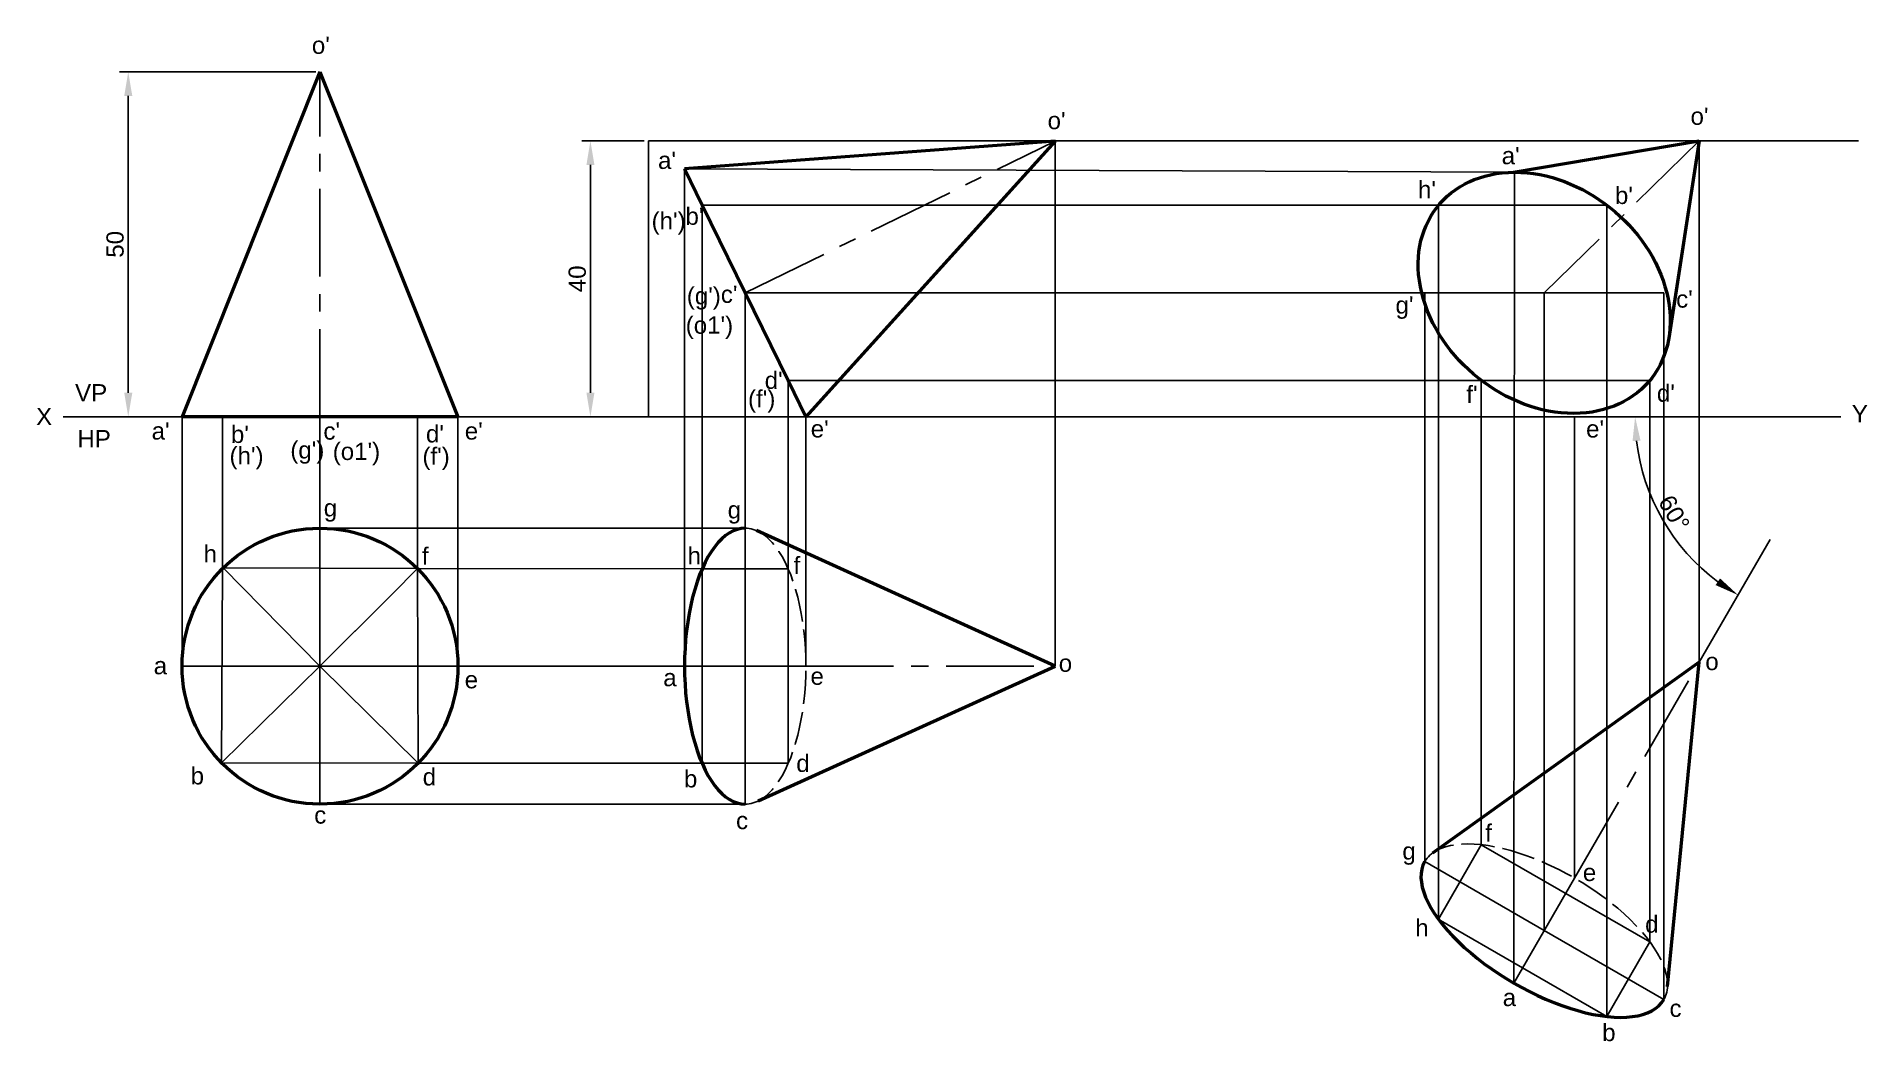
# Paper-space layout 'Layout1' of a CAD drawing. Header units: millimetres. Extents: x 19 to 284, y 26 to 171.
import ezdxf

# ---------------------------------------------------------------- set-up
doc = ezdxf.new("R2010")
doc.units = ezdxf.units.MM
doc.header["$LTSCALE"] = 0.4
doc.linetypes.add('ACAD_ISO02W100', pattern=[15, 12, -3])
doc.linetypes.add('CENTER', pattern=[50.8, 31.75, -6.35, 6.35, -6.35])
doc.styles.get("Standard").update_dxf_attribs({"font": 'arial.ttf'})
doc.dimstyles.new('ISO-25', dxfattribs={"dimtxt": 2.5, "dimasz": 3.5, "dimexe": 1.25, "dimexo": 0.625, "dimtad": 1, "dimdsep": 46, "dimtxsty": 'Standard', "dimcen": 2.5, "dimadec": 0, "dimazin": 3, "dimtfac": 1, "dimtmove": 0, "dimatfit": 3, "dimfxl": 1, "dimarcsym": 0})

# ---------------------------------------------------------------- blocks, each defined once
blk = doc.blocks.new('*D94')
at = {"color": 0, "lineweight": -2, "transparency": 16777216}
for p, q in [((59.38, 166.2), (30.96, 166.2)), ((32.21, 162.7), (32.21, 119.7)), ((59.38, 116.2), (30.96, 116.2))]:
    blk.add_line(p, q, dxfattribs=at)
at = {"color": 0, "transparency": 16777216}
for points in [[(31.63, 162.7), (32.8, 162.7), (32.21, 166.2)], [(31.63, 119.7), (32.8, 119.7), (32.21, 116.2)]]:
    blk.add_solid(points, dxfattribs=at)
at = {"layer": 'Defpoints', "color": 0, "transparency": 16777216}
for p in [(60, 166.2), (32.21, 116.2), (60, 116.2)]:
    blk.add_point(p, dxfattribs=at)
at = {"color": 0, "transparency": 16777216, "insert": (30.31, 141.2), "char_height": 2.5, "attachment_point": 5, "rotation": 90}
blk.add_mtext('50', dxfattribs=at)
blk = doc.blocks.new('*D95')
at = {"color": 0, "lineweight": -2, "transparency": 16777216}
for p, q in [((107, 156.2), (97.95, 156.2)), ((99.2, 152.7), (99.2, 119.7)), ((107, 116.2), (97.95, 116.2))]:
    blk.add_line(p, q, dxfattribs=at)
at = {"color": 0, "transparency": 16777216}
for points in [[(98.62, 152.7), (99.78, 152.7), (99.2, 156.2)], [(98.62, 119.7), (99.78, 119.7), (99.2, 116.2)]]:
    blk.add_solid(points, dxfattribs=at)
at = {"layer": 'Defpoints', "color": 0, "transparency": 16777216}
for p in [(107.62, 156.2), (99.2, 116.2), (107.62, 116.2)]:
    blk.add_point(p, dxfattribs=at)
at = {"color": 0, "transparency": 16777216, "insert": (97.3, 136.2), "char_height": 2.5, "attachment_point": 5, "rotation": 90}
blk.add_mtext('40', dxfattribs=at)
blk = doc.blocks.new('*D96')
at = {"color": 0, "lineweight": -2, "transparency": 16777216}
blk.add_arc((280.45, 116.2), 29.83, 186.7275, 233.2725, dxfattribs=at)
at = {"color": 0, "transparency": 16777216}
for points in [[(250.25, 112.67), (251.41, 112.74), (250.62, 116.2)], [(262.93, 92.78), (262.29, 91.81), (265.54, 90.37)]]:
    blk.add_solid(points, dxfattribs=at)
at = {"layer": 'Defpoints', "color": 0, "transparency": 16777216}
for p in [(22.79, 116.2), (280.45, 116.2), (252.42, 106), (270.18, 98.41), (259.91, 80.62)]:
    blk.add_point(p, dxfattribs=at)
at = {"color": 0, "transparency": 16777216, "insert": (256.27, 102.24), "char_height": 2.5, "attachment_point": 5, "rotation": 300}
blk.add_mtext('60°', dxfattribs=at)

psp = doc.layouts.get("Layout1")

# ---------------------------------------------------------------- linework, layer by layer
at = {"lineweight": 50}
for p, q in [((60.002, 166.202), (40.003, 116.202)), ((60.002, 166.202), (80.003, 116.202)), ((166.538, 156.151), (112.837, 152.127)), ((166.538, 156.151), (130.426, 116.202)), ((232.972, 151.652), (259.905, 156.202)), ((259.905, 156.202), (255.503, 127.607)), ((115.408, 146.877), (112.837, 152.127)), ((121.631, 134.166), (115.408, 146.877)), ((127.85, 121.463), (121.631, 134.166)), ((130.426, 116.202), (127.85, 121.463)), ((45.849, 116.202), (40.003, 116.202)), ((60.002, 116.202), (45.849, 116.202)), ((74.145, 116.202), (60.002, 116.202)), ((80.003, 116.202), (74.145, 116.202)), ((166.538, 80.059), (123.251, 99.716)), ((123.531, 60.531), (166.538, 80.059)), ((259.905, 80.62), (221.238, 52.962)), ((255.313, 33.612), (259.905, 80.62))]:
    psp.add_line(p, q, dxfattribs=at)
at = {"linetype": 'CENTER'}
for p, q in [((60.002, 116.202), (60.002, 166.202)), ((121.631, 134.166), (166.538, 156.151)), ((259.905, 156.202), (237.452, 134.166)), ((130.426, 80.059), (166.538, 80.059)), ((241.849, 49.346), (259.905, 80.62))]:
    psp.add_line(p, q, dxfattribs=at)
for p, q in [((107.621, 116.202), (107.621, 156.202)), ((107.621, 156.202), (283.018, 156.202)), ((166.538, 80.059), (166.538, 156.202)), ((259.905, 80.62), (259.905, 156.202)), ((112.837, 152.127), (112.837, 80.059)), ((112.837, 152.127), (233.058, 151.651)), ((233.131, 151.678), (233.055, 34.114)), ((115.408, 146.877), (115.408, 65.995)), ((115.408, 146.877), (222.146, 146.877)), ((222.146, 146.877), (222.103, 43.405)), ((222.146, 146.877), (246.505, 146.877)), ((246.505, 146.877), (246.505, 29.283)), ((121.631, 80.059), (121.631, 134.166)), ((254.772, 134.166), (121.631, 134.166)), ((220.131, 51.73), (220.131, 134.166)), ((237.452, 41.73), (237.452, 134.166)), ((254.772, 31.73), (254.772, 134.166)), ((127.85, 121.463), (127.85, 65.995)), ((127.85, 121.463), (252.741, 121.463)), ((228.324, 54.181), (228.324, 121.463)), ((252.741, 121.463), (252.741, 40.084)), ((22.795, 116.202), (280.448, 116.202)), ((40.003, 80.059), (40.003, 116.202)), ((45.849, 94.322), (45.849, 116.202)), ((60.002, 60.059), (60.002, 116.202)), ((74.145, 94.201), (74.145, 116.202)), ((80.003, 80.059), (80.003, 116.202)), ((130.426, 116.202), (130.426, 80.059)), ((241.849, 49.346), (241.849, 116.202)), ((60.002, 100.059), (121.631, 100.059)), ((121.631, 100.059), (121.631, 80.059)), ((270.177, 98.411), (259.905, 80.62)), ((45.728, 66.051), (45.849, 94.322)), ((60.002, 80.059), (45.983, 94.322)), ((45.983, 94.322), (74.145, 94.201)), ((70.454, 90.51), (74.145, 94.201)), ((74.145, 94.201), (74.223, 65.995)), ((74.145, 94.201), (127.85, 94.189)), ((115.379, 65.995), (115.379, 94.201)), ((115.408, 94.189), (127.85, 94.189)), ((127.85, 94.189), (127.85, 65.995)), ((60.003, 80.059), (70.454, 90.51)), ((60.003, 80.059), (70.027, 90.082)), ((80.003, 80.059), (40.003, 80.059)), ((60.002, 80.059), (45.728, 66.051)), ((60.003, 80.059), (60.002, 60.059)), ((60.003, 80.059), (80.003, 80.059)), ((60.003, 80.059), (74.223, 65.995)), ((80.003, 80.059), (121.631, 80.059)), ((112.837, 80.059), (130.426, 80.059)), ((121.631, 80.059), (130.426, 80.059)), ((121.631, 60.059), (121.631, 80.059)), ((121.631, 80.059), (121.631, 60.059)), ((74.223, 65.995), (45.728, 66.051)), ((127.85, 65.995), (74.223, 65.995)), ((127.85, 65.995), (115.379, 65.995)), ((60.002, 60.059), (121.631, 60.059)), ((222.103, 43.405), (228.324, 54.181)), ((228.324, 54.181), (252.741, 40.084)), ((220.131, 51.73), (237.452, 41.73)), ((233.055, 34.114), (241.849, 49.346)), ((246.505, 29.283), (222.078, 43.386)), ((237.452, 41.73), (254.772, 31.73)), ((252.741, 40.084), (246.505, 29.283))]:
    psp.add_line(p, q)
at = {"lineweight": 50}
psp.add_circle((60.003, 80.059), 20, dxfattribs=at)
for centre, major_axis, ratio, start_param, end_param in [((237.444, 134.17), (-15.298, 12.707), 0.7848069, 2.3854492, 8.6686345), ((121.631, 80.059), (0, 20), 0.4396879, 0, 3.1415927), ((237.452, 41.73), (-17.321, 10), 0.4396879, 0, 3.1415927)]:
    psp.add_ellipse(centre, major_axis=major_axis, ratio=ratio, start_param=start_param, end_param=end_param, dxfattribs=at)
at = {"linetype": 'ACAD_ISO02W100'}
for centre, major_axis in [((121.631, 80.059), (0, -20)), ((237.452, 41.73), (17.321, -10))]:
    psp.add_ellipse(centre, major_axis=major_axis, ratio=0.4397384, start_param=0, end_param=3.1415927, dxfattribs=at)

# ---------------------------------------------------------------- texts
at = {"char_height": 2.5, "attachment_point": 1}
for s, width, insert in [("o'", 5.00053, (58.824, 171.307)), ("o'", 2.29667, (165.462, 160.392)), ("o'", 4.0659, (258.652, 161.025)), ("a'", 2.57675, (108.998, 154.627)), ("a'", 2.18401, (231.282, 155.31)), ("h'", 3.46131, (219.149, 150.387)), ("b'", 2.10383, (247.697, 149.545)), ("(h')", 3.20656, (108.066, 145.857)), ("b'", 2.06445, (112.978, 146.526)), ("(g')", 3.57163, (113.17, 134.987)), ("c'", 2.2677, (118.103, 135.213)), ("g'", 3.46021, (215.894, 133.643)), ("c'", 3.33751, (256.568, 134.524)), ("(o1')", 3.00464, (113.009, 130.748)), ("d'", 2.77067, (124.459, 122.743)), ('VP', 3.43639, (24.504, 120.934)), ("(f')", 3.86739, (122.044, 120.058)), ("f'", 1.61079, (226.156, 120.708)), ("d'", 2.74431, (253.778, 120.887)), ('X', 4.3232, (18.851, 117.5)), ('Y', 5.03432, (282.035, 117.895)), ('HP', 3.87979, (24.837, 114.288)), ("a'", 2.43616, (35.599, 115.404)), ("b'", 2.43616, (47.091, 114.915)), ("c'", 3.22476, (60.501, 115.391)), ("d'", 2.13093, (75.358, 114.993)), ("e'", 2.73976, (80.99, 115.398)), ("e'", 2.94112, (131.134, 115.712)), ("e'", 1.67045, (243.516, 115.7)), ("(h')", 4.23122, (46.889, 111.82)), ("(g')", 3.28657, (55.701, 112.646)), ("(o1')", 3.61173, (61.848, 112.444)), ("(f')", 2.48608, (74.851, 111.742)), ('g', 1.25043, (60.551, 104.253)), ('g', 2.61716, (119.097, 103.966)), ('h', 3.12979, (43.128, 97.59)), ('f', 2.74461, (74.775, 97.269)), ('h', 2.57042, (113.274, 97.319)), ('f', 1.78672, (128.639, 95.903)), ('a', 4.14832, (35.904, 81.385)), ('o', 7.32555, (167.079, 81.745)), ('o', 5.24158, (260.792, 81.992)), ('e', 3.16775, (80.975, 79.348)), ('a', 5.07453, (109.756, 79.651)), ('e', 1.99333, (131.098, 79.858)), ('d', 1.8743, (129.037, 67.231)), ('b', 3.7889, (41.258, 65.418)), ('d', 3.00102, (74.889, 65.271)), ('b', 2.08851, (112.758, 64.984)), ('c', 5.37452, (59.167, 59.736)), ('c', 3.42729, (120.308, 58.937)), ('f', 2.51052, (228.896, 57.144)), ('g', 3.32276, (216.887, 54.515)), ('e', 2.16837, (243.045, 51.418)), ('h', 2.73639, (218.744, 43.383)), ('d', 2.35815, (252.068, 43.931)), ('a', 1.58552, (231.435, 33.291)), ('c', 2.0681, (255.607, 31.721)), ('b', 2.14614, (245.852, 28.212))]:
    psp.add_mtext_dynamic_manual_height_columns(s, width=width, gutter_width=12.5, heights=[0], dxfattribs=dict(at, insert=insert))

# ---------------------------------------------------------------- dimensions: what is measured, and where the dimension line sits
for base, p1, p2, picture, middle in [((32.214, 116.202), (60.002, 166.202), (60.002, 116.202), '*D94', (30.312, 141.202)), ((99.199, 116.202), (107.621, 156.202), (107.621, 116.202), '*D95', (97.297, 136.202))]:
    dim = psp.add_linear_dim(base=base, p1=p1, p2=p2, angle=90, dimstyle='ISO-25')
    dim.commit()
    dim.dimension.update_dxf_attribs({"geometry": picture, "text_midpoint": middle})
dim = psp.add_angular_dim_2l(base=(252.422, 106.001), line1=((270.177, 98.411), (259.905, 80.62)), line2=((22.795, 116.202), (280.448, 116.202)), dimstyle='ISO-25')
dim.commit()
dim.dimension.update_dxf_attribs({"geometry": '*D96', "text_midpoint": (256.266, 102.24)})

doc.saveas('drawing.dxf')
